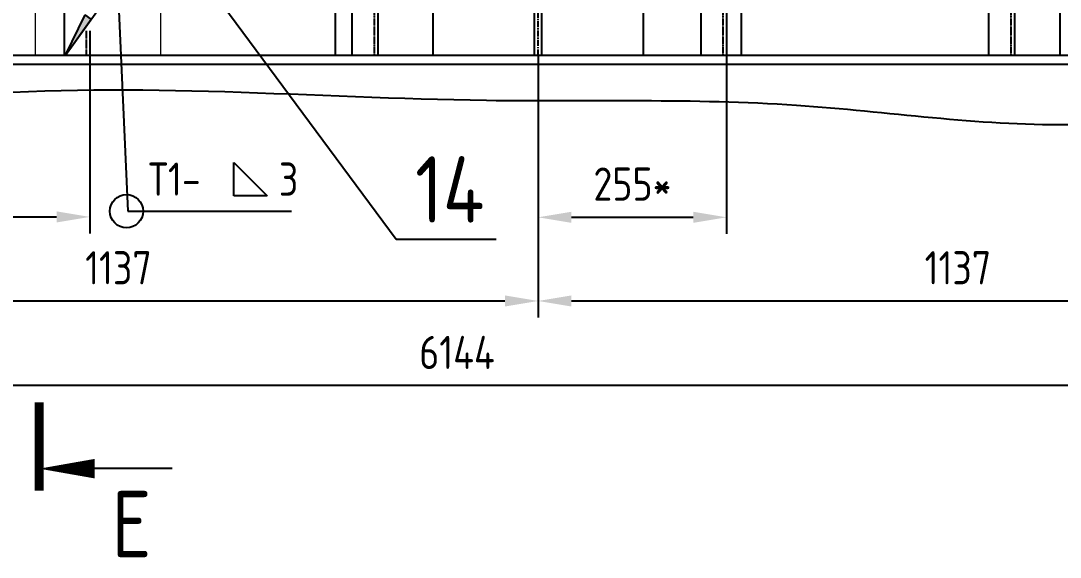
# Model space of a CAD drawing. Header units: millimetres. Extents: x -25976 to -4798, y -663 to 15440.
# Drawn here: x -15179 to -13771, y 13238 to 13965 of the extents above; entities that cross this region are included whole.
import ezdxf

# ---------------------------------------------------------------- set-up
doc = ezdxf.new("R2010")
doc.units = ezdxf.units.MM
doc.header["$LTSCALE"] = 0.25
doc.linetypes.add('CENTER', pattern=[50.8, 31.75, -6.35, 6.35, -6.35])
doc.linetypes.add('HIDDEN', pattern=[9.525, 6.35, -3.175])
for name, color, linetype in [('Bord', 1, 'Continuous'), ('Cen', 5, 'CENTER'), ('Con', 6, 'Continuous'), ('Cont', 6, 'Continuous'), ('Dim', 7, 'Continuous'), ('Hide', 2, 'HIDDEN'), ('Text', 3, 'Continuous'), ('Textb', 6, 'Continuous')]:
    doc.layers.add(name, color=color, linetype=linetype)
doc.styles.add('Style1', font='romans.shx', dxfattribs={"width": 0.8})
doc.dimstyles.new('LIN15', dxfattribs={"dimscale": 15, "dimtxt": 3, "dimasz": 3, "dimexe": 1.5, "dimexo": 0, "dimgap": 1.5, "dimtad": 1, "dimdec": 0, "dimzin": 13, "dimdsep": 46, "dimtxsty": 'Style1', "dimcen": 0, "dimclrt": 3, "dimadec": 0, "dimazin": 0, "dimtfac": 1, "dimtdec": 0, "dimtmove": 0, "dimatfit": 3, "dimfxl": 1, "dimtolj": 1, "dimtzin": 13, "dimarcsym": 0})
doc.dimstyles.new('Poz_15', dxfattribs={"dimscale": 15, "dimtxt": 6, "dimasz": 3, "dimexe": 1.25, "dimexo": 0, "dimgap": 1.5, "dimtad": 2, "dimtih": 1, "dimtoh": 1, "dimdec": 0, "dimtxsty": 'Style1', "dimblk": 'DOTSMALL', "dimcen": 2.5, "dimclrt": 6, "dimadec": 0, "dimazin": 0, "dimtfac": 1, "dimtdec": 0, "dimtmove": 0, "dimatfit": 3, "dimldrblk": 'DOTSMALL', "dimfxl": 1, "dimarcsym": 0})
doc.dimstyles.new('Svarka15', dxfattribs={"dimscale": 15, "dimtxt": 3, "dimasz": 4, "dimexe": 1.25, "dimexo": 0, "dimgap": 1.5, "dimtad": 1, "dimtoh": 1, "dimtxsty": 'Standard', "dimblk": 'Arrow', "dimcen": 2.5, "dimclrt": 3, "dimadec": 0, "dimazin": 0, "dimtfac": 1, "dimtmove": 0, "dimatfit": 3, "dimldrblk": 'Arrow', "dimfxl": 1, "dimarcsym": 0})

# ---------------------------------------------------------------- blocks, each defined once
blk = doc.blocks.new('*D198')
at = {"layer": 'Dim', "color": 0, "lineweight": -2, "transparency": 16777216}
for p, q in [((-15615.3, 13918), (-15615.3, 13676.4)), ((-15085.5, 13918), (-15085.5, 13676.4)), ((-15570.3, 13698.9), (-15130.5, 13698.9))]:
    blk.add_line(p, q, dxfattribs=at)
at = {"layer": 'Dim', "color": 0, "transparency": 16777216}
for points in [[(-15570.3, 13706.4), (-15570.3, 13691.4), (-15615.3, 13698.9)], [(-15130.5, 13706.4), (-15130.5, 13691.4), (-15085.5, 13698.9)]]:
    blk.add_solid(points, dxfattribs=at)
at = {"layer": 'Dim', "color": 3, "transparency": 16777216, "insert": (-15350.4, 13743.9), "char_height": 45, "attachment_point": 5, "style": 'Style1'}
blk.add_mtext('\\A1;530*', dxfattribs=at)
blk = doc.blocks.new('*D199')
at = {"layer": 'Dim', "color": 0, "lineweight": -2, "transparency": 16777216}
for p, q in [((-14478.3, 13918), (-14478.3, 13675.9)), ((-14223.2, 13918), (-14223.2, 13675.9)), ((-14433.3, 13698.4), (-14268.2, 13698.4))]:
    blk.add_line(p, q, dxfattribs=at)
at = {"layer": 'Dim', "color": 0, "transparency": 16777216}
for points in [[(-14433.3, 13705.9), (-14433.3, 13690.9), (-14478.3, 13698.4)], [(-14268.2, 13705.9), (-14268.2, 13690.9), (-14223.2, 13698.4)]]:
    blk.add_solid(points, dxfattribs=at)
at = {"layer": 'Dim', "color": 3, "transparency": 16777216, "insert": (-14350.7, 13743.4), "char_height": 45, "attachment_point": 5, "style": 'Style1'}
blk.add_mtext('\\A1;255*', dxfattribs=at)
blk = doc.blocks.new('Arrow')
blk.add_hatch(color=256).paths.add_polyline_path([(0, 0), (-1, 0), (-1, -0.167)])
blk.add_line((-1, 0), (-1, -0.167))
at = {"color": 0, "linetype": 'ByBlock', "lineweight": -2}
for q in [(-1, 0), (-1, -0.167)]:
    blk.add_line((0, 0), q, dxfattribs=at)
blk = doc.blocks.new('svarka02')
at = {"layer": 'Text'}
for p, q in [((9.728, 1.499), (9.728, 4.499)), ((9.728, 4.499), (12.728, 1.499)), ((12.728, 1.499), (9.728, 1.499))]:
    blk.add_line(p, q, dxfattribs=at)
at = {"layer": 'Text', "style": 'Style1', "width": 0.8}
for tag, p in [('Т1-', (2, 1.5)), ('6', (13.778, 1.5))]:
    blk.add_attdef(tag, p, '', height=3, dxfattribs=at)
blk = doc.blocks.new('svarka04')
at = {"layer": 'Text'}
blk.add_circle((0, 0), 1.5, dxfattribs=at)
blk = doc.blocks.new('*D208')
at = {"layer": 'Dim', "color": 0, "lineweight": -2, "transparency": 16777216}
for p, q in [((-15615.3, 13918), (-15615.3, 13562.5)), ((-14478.3, 13918), (-14478.3, 13562.5)), ((-15570.3, 13585), (-14523.3, 13585))]:
    blk.add_line(p, q, dxfattribs=at)
at = {"layer": 'Dim', "color": 0, "transparency": 16777216}
for points in [[(-15570.3, 13592.5), (-15570.3, 13577.5), (-15615.3, 13585)], [(-14523.3, 13592.5), (-14523.3, 13577.5), (-14478.3, 13585)]]:
    blk.add_solid(points, dxfattribs=at)
at = {"layer": 'Dim', "color": 3, "transparency": 16777216, "insert": (-15046.8, 13630), "char_height": 45, "attachment_point": 5, "style": 'Style1'}
blk.add_mtext('\\A1;1137', dxfattribs=at)
blk = doc.blocks.new('*D209')
at = {"layer": 'Dim', "color": 0, "lineweight": -2, "transparency": 16777216}
for p, q in [((-14478.3, 13918), (-14478.3, 13562.5)), ((-13341.3, 13918), (-13341.3, 13562.5)), ((-14433.3, 13585), (-13386.3, 13585))]:
    blk.add_line(p, q, dxfattribs=at)
at = {"layer": 'Dim', "color": 0, "transparency": 16777216}
for points in [[(-14433.3, 13592.5), (-14433.3, 13577.5), (-14478.3, 13585)], [(-13386.3, 13592.5), (-13386.3, 13577.5), (-13341.3, 13585)]]:
    blk.add_solid(points, dxfattribs=at)
at = {"layer": 'Dim', "color": 3, "transparency": 16777216, "insert": (-13909.8, 13630), "char_height": 45, "attachment_point": 5, "style": 'Style1'}
blk.add_mtext('\\A1;1137', dxfattribs=at)
blk = doc.blocks.new('RAZREZ03')
at = {"layer": 'Text', "const_width": 0.8}
blk.add_lwpolyline([(0, 1.997), (0, -6.003)], dxfattribs=at)
at = {"layer": 'Text'}
blk.add_lwpolyline([(0, 0, 0, 1.76, 0), (5, 0, 1.76, 1.76, 0)], format="xyseb", dxfattribs=at)
blk.add_lwpolyline([(12, 0), (5, 0)], dxfattribs=at)
at = {"layer": 'Textb', "style": 'Style1', "width": 0.8}
blk.add_attdef('A', (6.5, 2), '', height=6, dxfattribs=at)
blk = doc.blocks.new('_DotSmall')
at = {"color": 0, "linetype": 'ByBlock', "const_width": 0.5}
blk.add_lwpolyline([(-0.0625, 0, 1), (0.0625, 0, 1)], format="xyb", close=True, dxfattribs=at)

msp = doc.modelspace()

# ---------------------------------------------------------------- linework, layer by layer
at = {"layer": 'Bord'}
for p, q in [((-17638.27152, 13918.0105), (-11657.44951, 13918.0105)), ((-17638.27152, 13906.0105), (-11662.90372, 13906.0105))]:
    msp.add_line(p, q, dxfattribs=at)
msp.add_open_spline([(-11657.44951, 13918.0105), (-11665.95375, 13890.15436), (-11767.81821, 13843.65557), (-12013.52323, 13851.73808), (-12290.56438, 13860.00502), (-12586.01433, 13825.9155), (-12802.59291, 13858.01937), (-13084.59481, 13832.48044), (-13389.53292, 13869.71736), (-13767.20116, 13803.82943), (-14145.21429, 13863.7559), (-14644.46568, 13846.41634), (-15153.1879, 13894.77953), (-15635.3183, 13807.9506), (-16006.89816, 13874.90858), (-16352.92029, 13833.09518), (-16670.21194, 13854.24843), (-16956.49798, 13846.11381), (-17231.428, 13862.16939), (-17458.43871, 13815.89522), (-17599.51642, 13841.20003), (-17638.27152, 13862.54311)], degree=3, knots=[28.9537729083, 28.9537729083, 28.9537729083, 28.9537729083, 128.0368121122, 363.8410900938, 744.4747886101, 967.9903106951, 1250.4890747267, 1395.016307447, 1815.0769562346, 2163.8858423675, 2532.329580656, 2952.3904362194, 3661.1870095606, 4056.3095812513, 4405.1184673842, 4779.4195354185, 5094.4948980203, 5357.000996832, 5639.1949599941, 5915.5279184175, 6049.6760983229, 6049.6760983229, 6049.6760983229, 6049.6760983229], dxfattribs=at)
at = {"layer": 'Cen'}
msp.add_line((-14478.27152, 13918.0105), (-14478.27152, 14232.10339), dxfattribs=at)
at = {"layer": 'Con'}
for p, q in [((-15120.51194, 14457.94284), (-15120.51194, 13918.0105)), ((-14730.51173, 14457.94284), (-14730.51173, 13918.0105)), ((-14695.51173, 14457.94284), (-14695.51173, 13918.0105)), ((-14258.2161, 14457.94284), (-14258.2161, 13918.0105)), ((-14223.2161, 14457.94284), (-14223.2161, 13918.0105)), ((-13868.21589, 14457.94284), (-13868.21589, 13918.0105)), ((-13833.21589, 14457.94284), (-13833.21589, 13918.0105)), ((-15085.51194, 13950.98204), (-15085.51194, 13918.0105))]:
    msp.add_line(p, q, dxfattribs=at)
at = {"layer": 'Cont'}
for p, q in [((-13771.27152, 13918.0105), (-13771.27152, 14908.0105)), ((-14753.23021, 14402.0105), (-14753.23021, 13918.0105)), ((-14620.77152, 13918.0105), (-14620.77152, 14410.0105)), ((-14335.77152, 13918.0105), (-14335.77152, 14410.0105)), ((-14203.23021, 14402.0105), (-14203.23021, 13918.0105)), ((-14483.27152, 13918.0105), (-14483.27152, 14232.10339)), ((-14473.27152, 13918.0105), (-14473.27152, 14232.10339)), ((-15159.77149, 13918.0105), (-14989.77149, 13918.0105)), ((-14753.23021, 13918.0105), (-14203.23021, 13918.0105)), ((-14730.51173, 13918.0105), (-14695.51173, 13918.0105)), ((-13868.21589, 13918.0105), (-13833.21589, 13918.0105)), ((-13771.27152, 13918.0105), (-13591.27152, 13918.0105)), ((-13771.27152, 13918.0105), (-13591.27152, 13918.0105))]:
    msp.add_line(p, q, dxfattribs=at)
at = {"layer": 'Cont', "linetype": 'Continuous', "lineweight": 20}
for p, q in [((-15159.77149, 14492.0105), (-15159.77149, 13918.0105)), ((-14989.77149, 14457.94284), (-14989.77149, 13918.0105))]:
    msp.add_line(p, q, dxfattribs=at)
at = {"layer": 'Dim'}
for p, q in [((-15034.08161, 13706.58722), (-14812.30488, 13706.58722)), ((-11561.27117, 13470.27293), (-17615.27187, 13470.27293))]:
    msp.add_line(p, q, dxfattribs=at)
at = {"layer": 'Hide', "ltscale": 0.25}
for p, q in [((-14700.51173, 14457.94284), (-14700.51173, 13918.0105)), ((-14228.2161, 14457.94284), (-14228.2161, 13918.0105)), ((-13838.21589, 14457.94284), (-13838.21589, 13918.0105)), ((-15090.51194, 13950.98204), (-15090.51194, 13918.0105))]:
    msp.add_line(p, q, dxfattribs=at)

# ---------------------------------------------------------------- block references
at = {"layer": 'Dim', "xscale": 15, "yscale": 15, "zscale": 15}
msp.add_blockref('svarka02', (-15036.26536, 13705.13255), dxfattribs=at).add_auto_attribs({'6': '3', 'Т1-': 'Т1-'})
msp.add_blockref('svarka04', (-15035.93811, 13706.58722), dxfattribs=at)
at = {"layer": 'Dim'}
ref = msp.add_blockref('RAZREZ03', (-15154.13203, 13357.76911), dxfattribs=dict(at, xscale=-15, yscale=15, zscale=15, rotation=180))
ref.add_attrib('A', 'Е', (-15056.63203, 13237.76911), dxfattribs={"layer": 'Textb', "height": 90, "style": 'Style1', "width": 0.8})

# ---------------------------------------------------------------- texts
at = {"layer": 'Dim', "color": 6, "insert": (-14645.00447, 13691.04882), "char_height": 90, "width": 95.3256186, "attachment_point": 7, "style": 'Style1'}
msp.add_mtext('14', dxfattribs=at)
at = {"layer": 'Dim', "color": 3, "insert": (-14588.27152, 13515.27293), "char_height": 45, "attachment_point": 5, "style": 'Style1'}
msp.add_mtext('\\A1;6144', dxfattribs=at)

# ---------------------------------------------------------------- dimensions: what is measured, and where the dimension line sits
at = {"layer": 'Dim'}
for base, p1, p2, picture, middle in [((-15085.51194, 13698.87837), (-15615.27152, 13918.0105), (-15085.51194, 13918.0105), '*D198', (-15350.39173, 13743.87837)), ((-14223.2161, 13698.41016), (-14478.27152, 13918.0105), (-14223.2161, 13918.0105), '*D199', (-14350.74381, 13743.41016))]:
    dim = msp.add_linear_dim(base=base, p1=p1, p2=p2, text='<>*', dimstyle='LIN15', dxfattribs=at)
    dim.commit()
    dim.dimension.update_dxf_attribs({"geometry": picture, "text_midpoint": middle})
for base, p1, p2, picture, middle in [((-14478.27152, 13584.9786), (-15615.27152, 13918.0105), (-14478.27152, 13918.0105), '*D208', (-15046.77152, 13629.9786)), ((-13341.27152, 13584.9786), (-14478.27152, 13918.0105), (-13341.27152, 13918.0105), '*D209', (-13909.77152, 13629.9786))]:
    dim = msp.add_linear_dim(base=base, p1=p1, p2=p2, dimstyle='LIN15', dxfattribs=at)
    dim.commit()
    dim.dimension.update_dxf_attribs({"geometry": picture, "text_midpoint": middle})

# ---------------------------------------------------------------- leaders
at = {"layer": 'Dim', "annotation_type": 0, "has_hookline": 1, "hookline_direction": 0, "text_width": 109.71429}
msp.add_leader([(-15106.73449, 14258.34874), (-14670.50447, 13668.54882), (-14667.50447, 13668.54882)], dimstyle='Poz_15', override={"dimgap": 1.5, "dimtad": 1}, dxfattribs=at)
at = {"layer": 'Dim'}
msp.add_leader([(-15118.50211, 13918.0105), (-15048.13555, 14016.64124), (-15034.08161, 13706.58722)], dimstyle='Svarka15', override={"dimgap": 1.5, "dimtad": 0}, dxfattribs=at)

doc.saveas('drawing.dxf')
